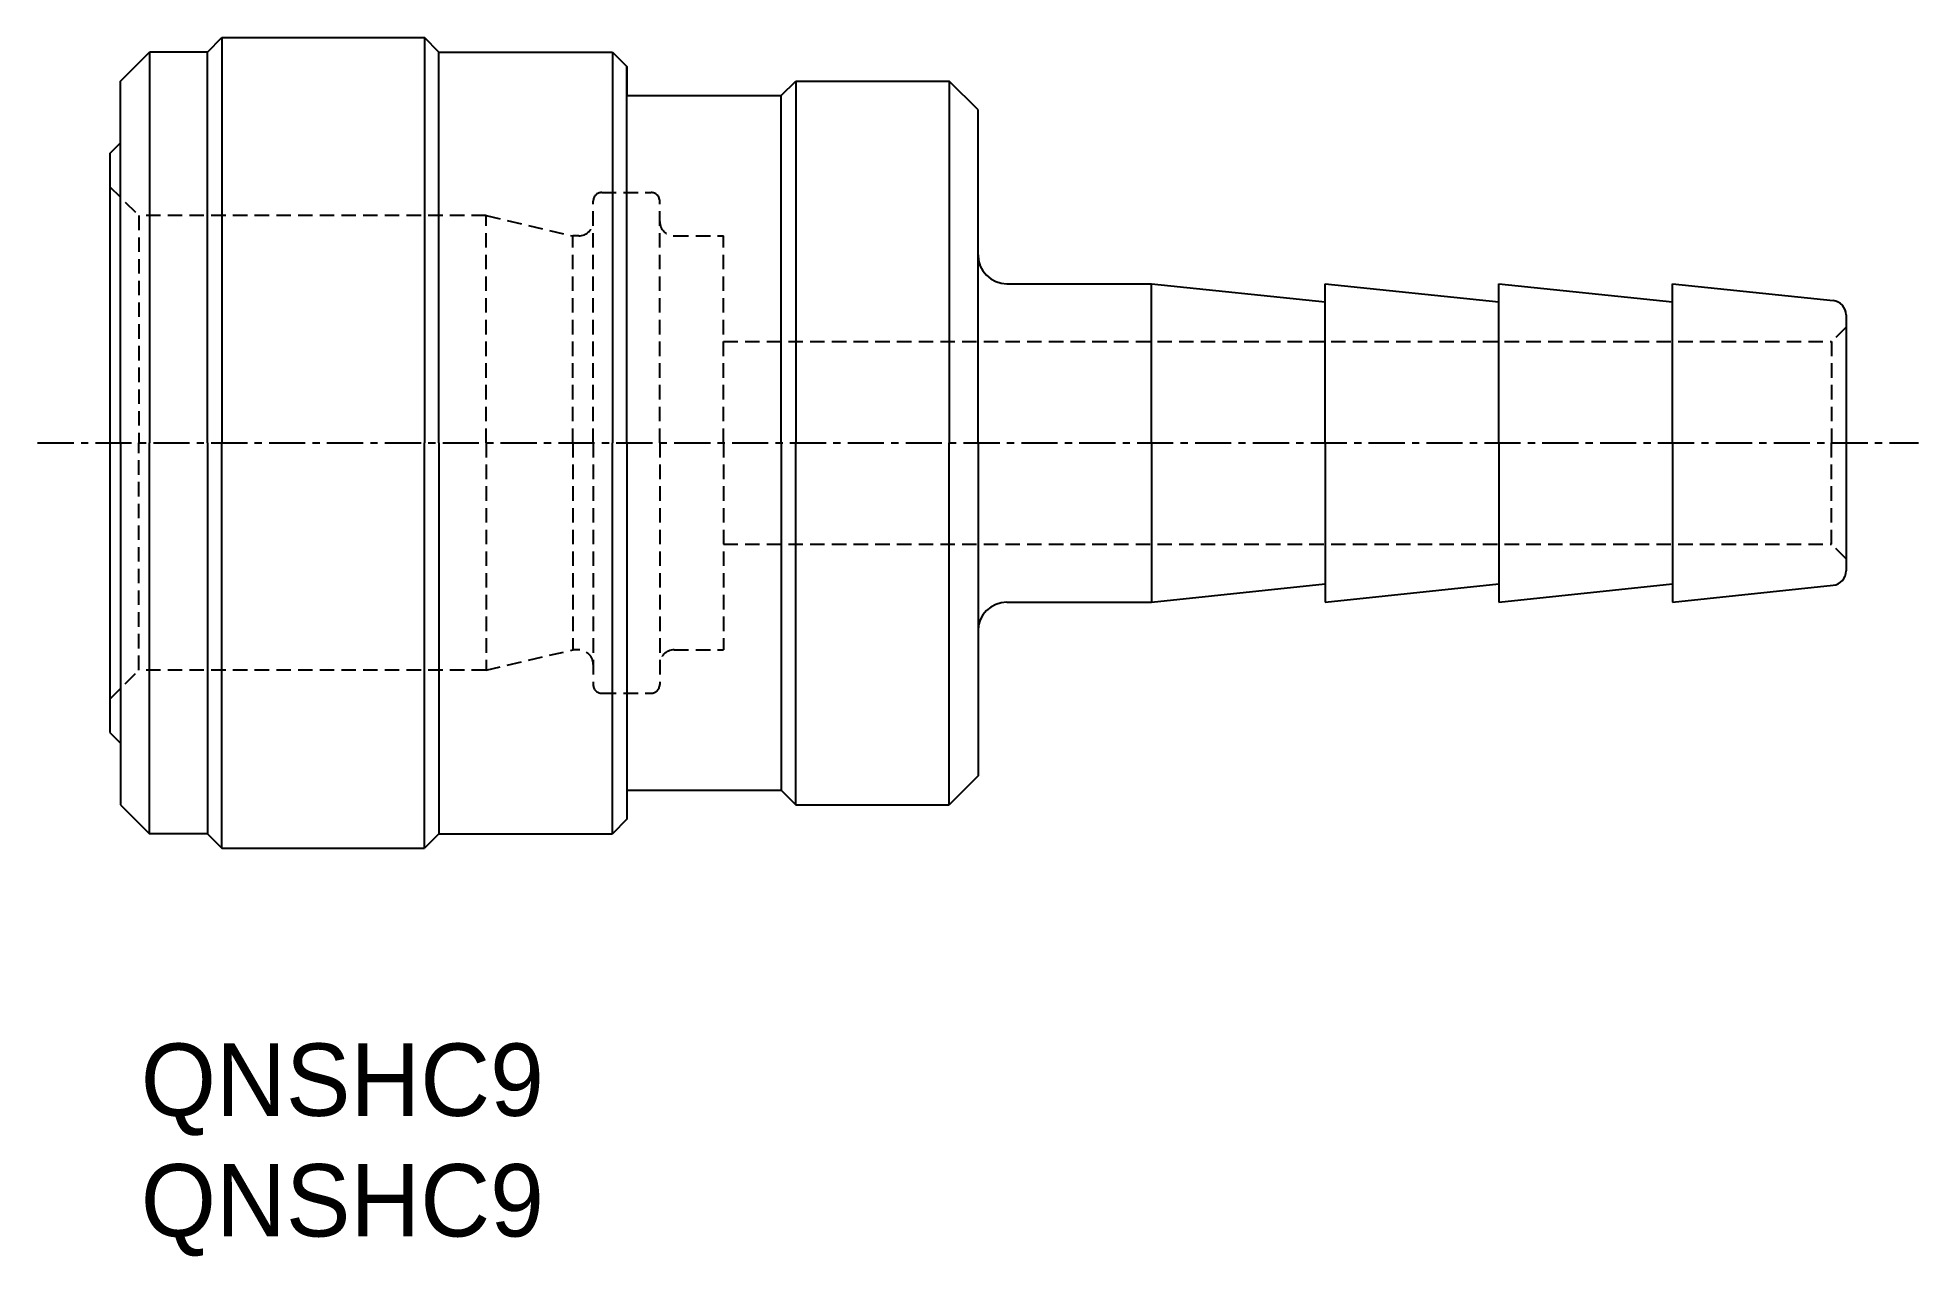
# Model space of a CAD drawing. Extents: x 168.7 to 233.7, y 221.9 to 264.
import ezdxf

# ---------------------------------------------------------------- set-up
doc = ezdxf.new("R2010")
doc.units = 0
doc.linetypes.add('CENTER', pattern=[2, 1.25, -0.25, 0.25, -0.25])
doc.linetypes.add('DASHED', pattern=[0.75, 0.5, -0.25])
doc.layers.get('0').update_dxf_attribs({"linetype": 'CONTINUOUS'})
doc.layers.add('CENTER', color=1, linetype='CENTER')

msp = doc.modelspace()

# ---------------------------------------------------------------- linework, layer by layer
for p, q in [((174.595, 263.457), (175.095, 263.957)), ((175.095, 263.957), (182.095, 263.957)), ((175.095, 263.957), (175.095, 249.957)), ((182.595, 263.457), (182.095, 263.957)), ((182.095, 263.957), (182.095, 249.957)), ((171.595, 262.457), (172.595, 263.457)), ((174.595, 263.457), (172.595, 263.457)), ((172.595, 263.457), (172.595, 249.957)), ((174.595, 249.957), (174.595, 263.457)), ((182.595, 263.457), (188.595, 263.457)), ((182.595, 249.957), (182.595, 263.457)), ((188.595, 263.457), (189.095, 262.957)), ((188.595, 263.457), (188.595, 249.957)), ((189.095, 262.957), (189.095, 261.957)), ((189.095, 249.957), (189.095, 262.957)), ((171.595, 260.326), (171.595, 262.457)), ((171.595, 249.957), (171.595, 262.457)), ((189.095, 261.957), (194.426, 261.957)), ((194.426, 261.957), (194.926, 262.457)), ((194.426, 249.957), (194.426, 261.957)), ((194.926, 262.457), (200.226, 262.457)), ((194.926, 262.457), (194.926, 249.957)), ((201.226, 261.457), (200.226, 262.457)), ((200.226, 262.457), (200.226, 249.957)), ((201.226, 256.457), (201.226, 261.457)), ((201.226, 249.957), (201.226, 261.457)), ((171.226, 259.957), (171.595, 260.326)), ((171.226, 259.957), (171.226, 249.957)), ((202.226, 255.457), (207.226, 255.457)), ((207.226, 255.457), (213.226, 254.826)), ((207.226, 249.957), (207.226, 255.457)), ((213.226, 255.457), (219.226, 254.826)), ((213.226, 254.826), (213.226, 255.457)), ((213.226, 249.957), (213.226, 255.457)), ((219.226, 255.457), (225.226, 254.826)), ((219.226, 254.826), (219.226, 255.457)), ((219.226, 249.957), (219.226, 255.457)), ((225.226, 255.457), (230.778, 254.873)), ((225.226, 254.826), (225.226, 255.457)), ((225.226, 249.957), (225.226, 255.457)), ((231.226, 254.376), (231.226, 249.957)), ((171.226, 249.957), (171.226, 239.957)), ((171.595, 249.957), (171.595, 237.457)), ((172.595, 236.457), (172.595, 249.957)), ((174.595, 249.957), (174.595, 236.457)), ((175.095, 235.957), (175.095, 249.957)), ((182.095, 235.957), (182.095, 249.957)), ((182.595, 249.957), (182.595, 236.457)), ((188.595, 236.457), (188.595, 249.957)), ((189.095, 249.957), (189.095, 236.957)), ((194.426, 249.957), (194.426, 237.957)), ((194.926, 237.457), (194.926, 249.957)), ((200.226, 237.457), (200.226, 249.957)), ((201.226, 249.957), (201.226, 238.457)), ((207.226, 249.957), (207.226, 244.457)), ((213.226, 249.957), (213.226, 244.457)), ((219.226, 249.957), (219.226, 244.457)), ((225.226, 249.957), (225.226, 244.457)), ((231.226, 249.957), (231.226, 245.538)), ((207.226, 244.457), (213.226, 245.087)), ((213.226, 244.457), (219.226, 245.087)), ((219.226, 244.457), (225.226, 245.087)), ((202.226, 244.457), (207.226, 244.457)), ((225.226, 244.457), (230.778, 245.04)), ((171.226, 239.957), (171.595, 239.588)), ((189.095, 237.957), (194.426, 237.957)), ((194.426, 237.957), (194.926, 237.457)), ((201.226, 238.457), (200.226, 237.457)), ((171.595, 237.457), (172.595, 236.457)), ((194.926, 237.457), (200.226, 237.457)), ((189.095, 236.957), (188.595, 236.457)), ((174.595, 236.457), (172.595, 236.457)), ((174.595, 236.457), (175.095, 235.957)), ((175.095, 235.957), (182.095, 235.957)), ((182.595, 236.457), (182.095, 235.957)), ((182.595, 236.457), (188.595, 236.457))]:
    msp.add_line(p, q)
at = {"color": 3, "linetype": 'DASHED'}
for p, q in [((171.226, 258.807), (172.226, 257.807)), ((187.926, 249.957), (187.926, 258.307)), ((188.226, 258.607), (189.926, 258.607)), ((190.226, 249.957), (190.226, 258.307)), ((172.226, 257.807), (172.226, 249.957)), ((184.226, 257.807), (172.226, 257.807)), ((184.226, 249.957), (184.226, 257.807)), ((184.226, 257.807), (187.226, 257.107)), ((187.226, 249.957), (187.226, 257.107)), ((187.426, 257.107), (187.226, 257.107)), ((190.726, 257.107), (192.426, 257.107)), ((192.426, 249.957), (192.426, 257.107)), ((231.226, 253.957), (230.726, 253.457)), ((192.426, 253.457), (230.726, 253.457)), ((230.726, 253.457), (230.726, 249.957)), ((172.226, 242.107), (172.226, 249.957)), ((184.226, 249.957), (184.226, 242.107)), ((187.226, 249.957), (187.226, 242.807)), ((187.926, 249.957), (187.926, 241.607)), ((190.226, 249.957), (190.226, 241.607)), ((192.426, 249.957), (192.426, 242.807)), ((230.726, 246.457), (230.726, 249.957)), ((192.426, 246.457), (230.726, 246.457)), ((231.226, 245.957), (230.726, 246.457)), ((184.226, 242.107), (187.226, 242.807)), ((187.426, 242.807), (187.226, 242.807)), ((190.726, 242.807), (192.426, 242.807)), ((171.226, 241.107), (172.226, 242.107)), ((184.226, 242.107), (172.226, 242.107)), ((188.226, 241.307), (189.926, 241.307))]:
    msp.add_line(p, q, dxfattribs=at)
for centre, radius, start, end in [((188.226, 258.307), 0.3, 90, 180), ((189.926, 258.307), 0.3, 0, 90), ((187.426, 257.607), 0.5, 270, 0), ((190.726, 257.607), 0.5, 180, 270), ((187.426, 242.307), 0.5, 0, 90), ((190.726, 242.307), 0.5, 90, 180), ((188.226, 241.607), 0.3, 180, 270), ((189.926, 241.607), 0.3, 270, 0)]:
    msp.add_arc(centre, radius, start, end, dxfattribs=at)
for centre, radius, start, end in [((202.226, 256.457), 1, 180, 270), ((230.726, 254.376), 0.5, 0, 84), ((230.726, 245.538), 0.5, 276, 0), ((202.226, 243.457), 1, 90, 180)]:
    msp.add_arc(centre, radius, start, end)
at = {"layer": 'CENTER', "color": 1, "linetype": 'CENTER'}
msp.add_line((168.726, 249.957), (233.726, 249.957), dxfattribs=at)

# ---------------------------------------------------------------- texts
for p in [(172.292, 226.709), (172.292, 222.542)]:
    msp.add_text('QNSHC9', height=2.5).set_placement(p)

doc.saveas('drawing.dxf')
